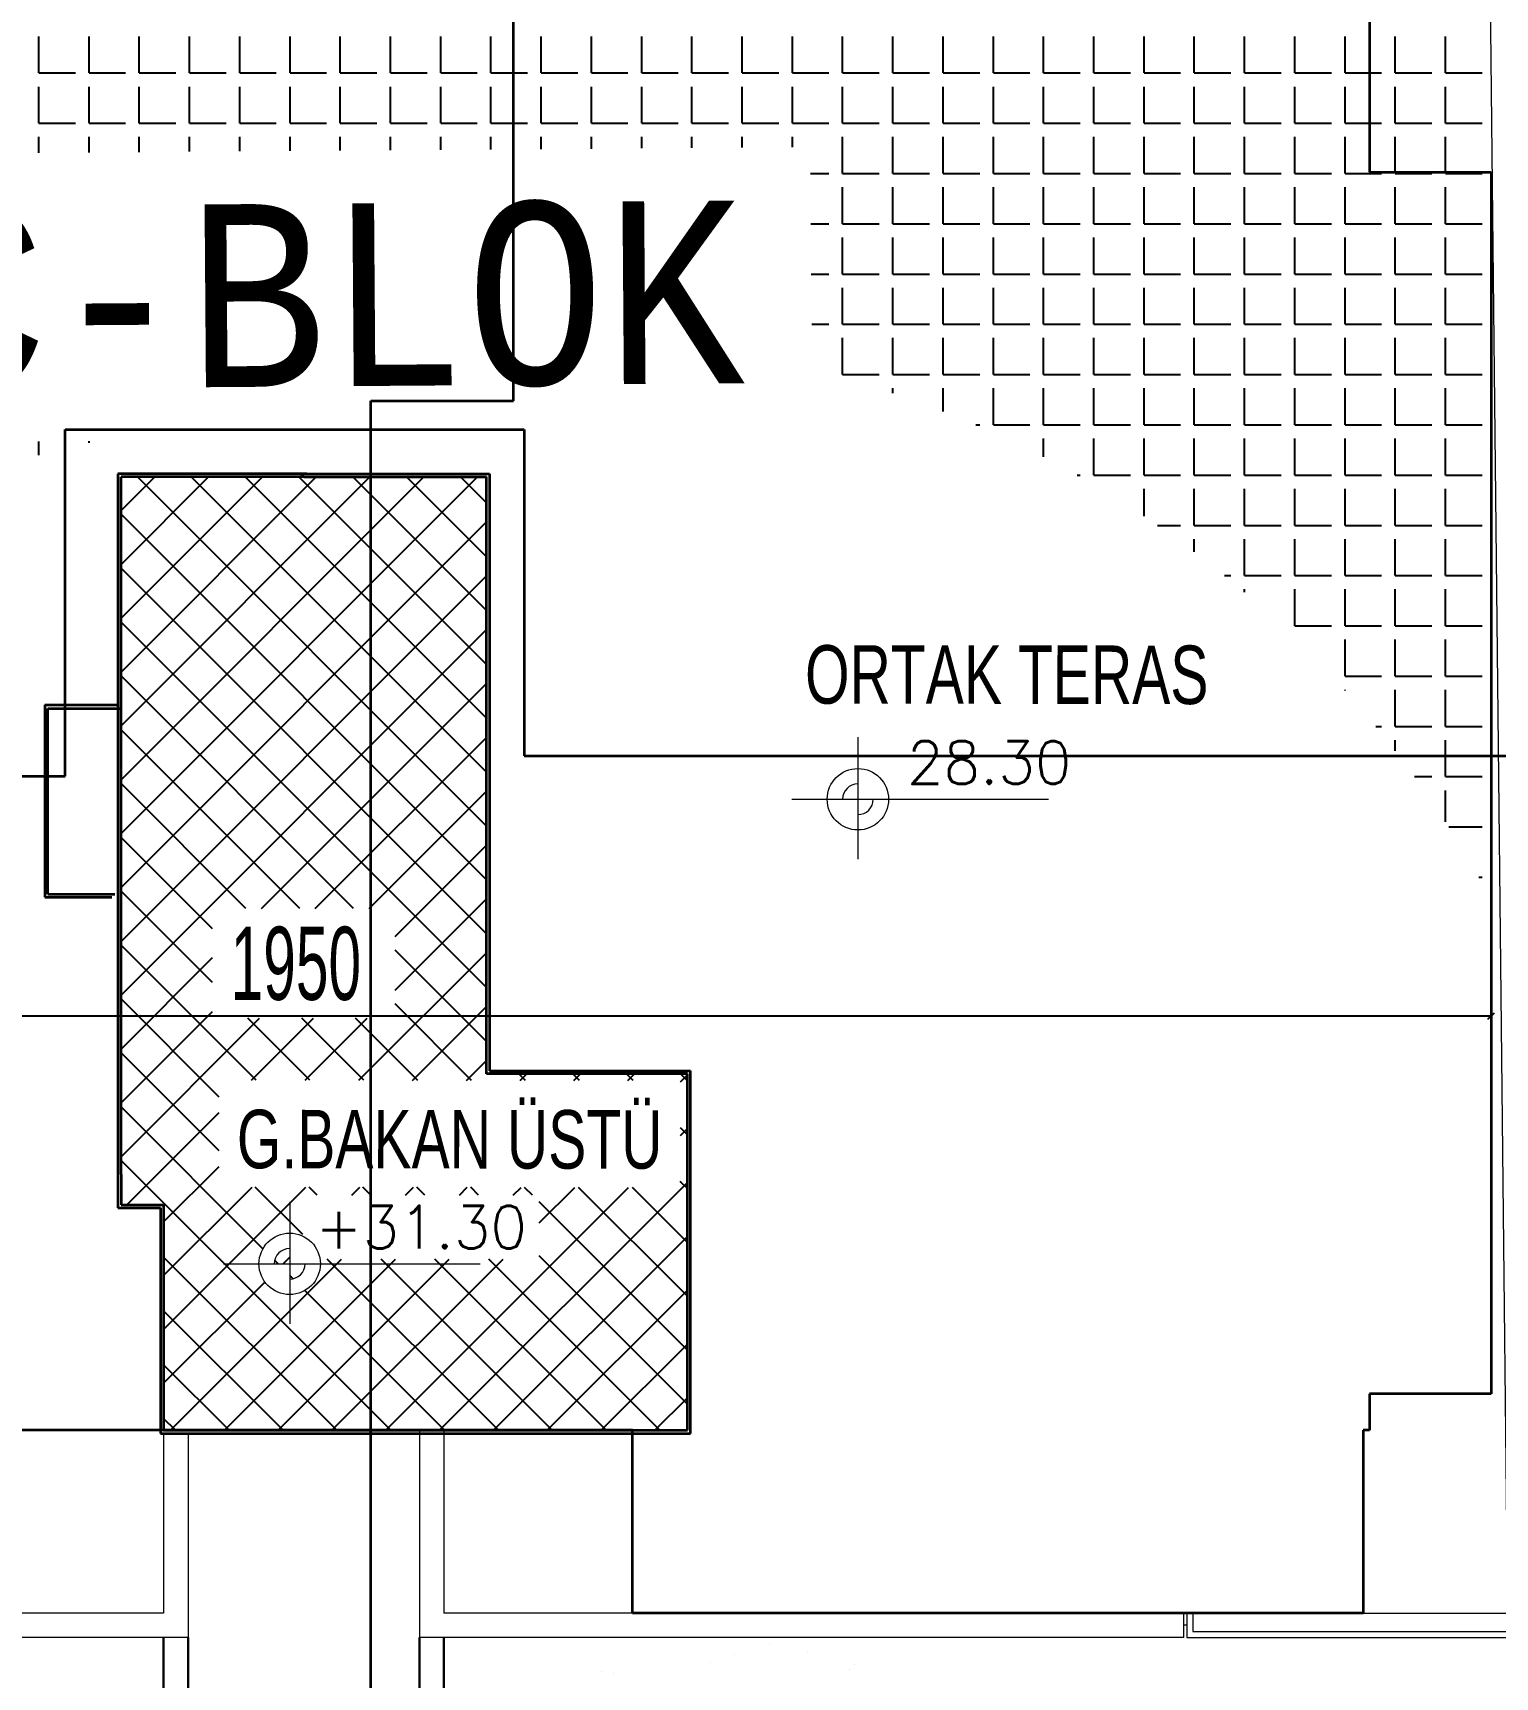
# Model space of a CAD drawing. Header units: inches. Extents: x -7543 to -822, y 102837 to 190349.
# Drawn here: x -837.1048 to -837.0448, y 102837.2242 to 102837.2916 of the extents above; entities that cross this region are included whole.
import ezdxf
from ezdxf.enums import TextEntityAlignment as Align

# ---------------------------------------------------------------- set-up
doc = ezdxf.new("R2010")
doc.units = ezdxf.units.IN
doc.header["$MEASUREMENT"] = 0
for name, pattern in [('__ZG_T_P__9', [22, 1, -10, 1, -10]), ('ACAD_ISO03W100', [30, 12, -18]), ('DASHED2', [9.525, 6.35, -3.175])]:
    doc.linetypes.add(name, pattern=pattern)
doc.layers.get('0').update_dxf_attribs({"lineweight": 25})
for name, color, linetype, lineweight in [('ARSA', 7, 'Continuous', 30), ('BİTKİ', 96, 'Continuous', 25), ('ICOL', 55, 'Continuous', 25), ('TARAMA', 8, 'Continuous', 25), ('YAZI', 7, 'Continuous', 25), ('ÇEKME MESAFESİ', 7, 'Continuous', 20)]:
    doc.layers.add(name, color=color, linetype=linetype, lineweight=lineweight)
doc.layers.add('BALKON', color=7, linetype='Continuous', lineweight=20, true_color=0xffaaa9)
doc.layers.add('DUVAR', color=7, linetype='Continuous', lineweight=35, true_color=0xfc4642)
doc.styles.add('ISIM', font='monos.ttf', dxfattribs={"width": 1.1, "height": 200})
doc.styles.add('İSİM', font='arial.ttf', dxfattribs={"width": 0.7, "height": 50})
doc.styles.add('OLCU', font='tromand.shx', dxfattribs={"width": 0.6, "height": 12})
doc.styles.add('ÖLÇÜ', font='simplex.shx')

msp = doc.modelspace()

# ---------------------------------------------------------------- linework, layer by layer
at = {"color": 0, "linetype": 'ByBlock', "lineweight": -2}
msp.add_line((-837.045092, 102837.251171), (-837.044822, 102837.251441), dxfattribs=at)
at = {"layer": 'ARSA', "color": 40}
for p, q in [((-837.099457, 102837.225804), (-837.099457, 102837.213869)), ((-837.098457, 102837.225804), (-837.098457, 102837.212869)), ((-837.088957, 102837.225804), (-837.088957, 102837.212869)), ((-837.087957, 102837.225804), (-837.087957, 102837.213869))]:
    msp.add_line(p, q, dxfattribs=at)
at = {"layer": 'BALKON'}
for p, q in [((-837.070957, 102837.262746), (-837.070957, 102837.257745)), ((-837.07367, 102837.260199), (-837.063138, 102837.260199)), ((-837.094284, 102837.243682), (-837.094284, 102837.23868)), ((-837.096996, 102837.241135), (-837.086464, 102837.241135)), ((-837.099457, 102837.234179), (-837.099457, 102837.227804)), ((-837.099457, 102837.234179), (-837.099457, 102837.226804)), ((-837.098457, 102837.234179), (-837.098457, 102837.225804)), ((-837.098457, 102837.234179), (-837.098457, 102837.227804)), ((-837.088957, 102837.234304), (-837.088957, 102837.225804)), ((-837.088957, 102837.234304), (-837.088957, 102837.227804)), ((-837.087957, 102837.234304), (-837.087957, 102837.227804)), ((-837.087957, 102837.234304), (-837.087957, 102837.226804)), ((-837.099457, 102837.226804), (-837.129832, 102837.226804)), ((-837.057582, 102837.226804), (-837.087957, 102837.226804)), ((-837.057582, 102837.225804), (-837.057582, 102837.226804)), ((-837.057457, 102837.226804), (-837.057457, 102837.225804)), ((-837.057457, 102837.226804), (-837.044207, 102837.226804)), ((-837.057207, 102837.226804), (-837.057207, 102837.226054)), ((-837.057457, 102837.226304), (-837.057582, 102837.226304)), ((-837.057207, 102837.226054), (-837.044207, 102837.226054)), ((-837.098457, 102837.225804), (-837.129832, 102837.225804)), ((-837.057582, 102837.225804), (-837.088957, 102837.225804)), ((-837.057457, 102837.225804), (-837.044207, 102837.225804))]:
    msp.add_line(p, q, dxfattribs=at)
for centre in [(-837.070957, 102837.260199), (-837.094284, 102837.241135)]:
    msp.add_circle(centre, 0.00126, dxfattribs=at)
for centre, start, end in [((-837.070957, 102837.260199), 90, 180), ((-837.070957, 102837.260199), 270, 0), ((-837.094284, 102837.241135), 90, 180), ((-837.094284, 102837.241135), 270, 0)]:
    msp.add_arc(centre, 0.00063, start, end, dxfattribs=at)
at = {"layer": 'BİTKİ'}
for p, q in [((-837.0746, 102837.225544), (-837.0746, 102837.225544)), ((-837.077011, 102837.22477), (-837.077011, 102837.22477)), ((-837.076038, 102837.22512), (-837.076038, 102837.22512)), ((-837.07303, 102837.225225), (-837.07303, 102837.225225)), ((-837.081488, 102837.224408), (-837.081488, 102837.224408)), ((-837.080993, 102837.224315), (-837.080993, 102837.224315)), ((-837.071311, 102837.224475), (-837.071311, 102837.224475)), ((-837.071083, 102837.224688), (-837.071083, 102837.224688))]:
    msp.add_line(p, q, dxfattribs=at)
at = {"layer": 'DUVAR', "linetype": 'ACAD_ISO03W100'}
for p, q in [((-837.085094, 102837.276546), (-837.085094, 102837.31956)), ((-837.090957, 102837.209781), (-837.090957, 102837.276546)), ((-837.090957, 102837.276546), (-837.085094, 102837.276546)), ((-837.103507, 102837.261148), (-837.103507, 102837.275378)), ((-837.103507, 102837.275378), (-837.084651, 102837.275378)), ((-837.084651, 102837.275378), (-837.084651, 102837.261975)), ((-837.084651, 102837.261975), (-837.027342, 102837.261975)), ((-837.153254, 102837.261148), (-837.103507, 102837.261148))]:
    msp.add_line(p, q, dxfattribs=at)
at = {"layer": 'DUVAR', "linetype": '__ZG_T_P__9'}
for p, q in [((-837.049957, 102837.294929), (-837.049957, 102837.285929)), ((-837.049957, 102837.294929), (-837.049957, 102837.285929)), ((-837.049957, 102837.285929), (-837.044957, 102837.285929)), ((-837.049957, 102837.285929), (-837.044957, 102837.285929)), ((-837.044957, 102837.285929), (-837.044957, 102837.235804)), ((-837.044957, 102837.285929), (-837.044957, 102837.235804)), ((-837.044957, 102837.235804), (-837.049957, 102837.235804)), ((-837.049957, 102837.235804), (-837.049957, 102837.234304)), ((-837.044957, 102837.235804), (-837.049957, 102837.235804)), ((-837.049957, 102837.235804), (-837.049957, 102837.234304)), ((-837.080207, 102837.234304), (-837.107207, 102837.234304)), ((-837.080207, 102837.234304), (-837.107207, 102837.234304)), ((-837.080207, 102837.226804), (-837.080207, 102837.234304)), ((-837.080207, 102837.226804), (-837.080207, 102837.234304)), ((-837.049957, 102837.234304), (-837.050207, 102837.234304)), ((-837.050207, 102837.234304), (-837.050207, 102837.226804)), ((-837.049957, 102837.234304), (-837.050207, 102837.234304)), ((-837.050207, 102837.234304), (-837.050207, 102837.226804)), ((-837.050207, 102837.226804), (-837.080207, 102837.226804)), ((-837.050207, 102837.226804), (-837.080207, 102837.226804))]:
    msp.add_line(p, q, dxfattribs=at)
at = {"layer": 'DUVAR'}
for p, q in [((-837.101332, 102837.273554), (-837.101332, 102837.264079)), ((-837.093582, 102837.273554), (-837.101332, 102837.273554)), ((-837.093707, 102837.273429), (-837.101207, 102837.273429)), ((-837.101207, 102837.263929), (-837.101207, 102837.273429)), ((-837.093832, 102837.273554), (-837.086082, 102837.273554)), ((-837.093707, 102837.273429), (-837.086207, 102837.273429)), ((-837.086207, 102837.248929), (-837.086207, 102837.273429)), ((-837.086082, 102837.273554), (-837.086082, 102837.249054)), ((-837.101332, 102837.265178), (-837.101332, 102837.243429)), ((-837.101207, 102837.244804), (-837.101207, 102837.265303)), ((-837.104332, 102837.264079), (-837.104332, 102837.256179)), ((-837.104332, 102837.264079), (-837.101332, 102837.264079)), ((-837.104207, 102837.256304), (-837.104207, 102837.263929)), ((-837.104207, 102837.263929), (-837.101207, 102837.263929)), ((-837.104332, 102837.256179), (-837.101582, 102837.256179)), ((-837.104207, 102837.256304), (-837.101457, 102837.256304)), ((-837.086082, 102837.249054), (-837.077832, 102837.249054)), ((-837.077832, 102837.234179), (-837.077832, 102837.249054)), ((-837.077957, 102837.248929), (-837.086207, 102837.248929)), ((-837.077957, 102837.234304), (-837.077957, 102837.248929)), ((-837.101332, 102837.244929), (-837.101332, 102837.243429)), ((-837.101207, 102837.244804), (-837.101207, 102837.243554)), ((-837.101332, 102837.243429), (-837.099582, 102837.243429)), ((-837.101207, 102837.243554), (-837.099457, 102837.243554)), ((-837.099582, 102837.243429), (-837.099582, 102837.234179)), ((-837.099457, 102837.243554), (-837.099457, 102837.234304)), ((-837.099582, 102837.234179), (-837.098082, 102837.234179)), ((-837.099457, 102837.234304), (-837.098207, 102837.234304)), ((-837.098207, 102837.234304), (-837.077957, 102837.234304)), ((-837.098207, 102837.234179), (-837.077832, 102837.234179))]:
    msp.add_line(p, q, dxfattribs=at)
at = {"layer": 'ICOL'}
msp.add_line((-837.142457, 102837.251306), (-837.044957, 102837.251306), dxfattribs=at)
at = {"layer": 'ICOL', "color": 53}
msp.add_line((-837.044957, 102837.246717), (-837.044957, 102837.251516), dxfattribs=at)
at = {"layer": 'TARAMA'}
for p, q in [((-837.104582, 102837.290003), (-837.104582, 102837.291503)), ((-837.10252, 102837.290003), (-837.10252, 102837.291503)), ((-837.100457, 102837.290003), (-837.100457, 102837.291503)), ((-837.098395, 102837.290003), (-837.098395, 102837.291503)), ((-837.096332, 102837.290003), (-837.096332, 102837.291503)), ((-837.09427, 102837.290003), (-837.09427, 102837.291503)), ((-837.092207, 102837.290003), (-837.092207, 102837.291503)), ((-837.090145, 102837.290003), (-837.090145, 102837.291503)), ((-837.088082, 102837.290003), (-837.088082, 102837.291503)), ((-837.08602, 102837.290003), (-837.08602, 102837.291503)), ((-837.083957, 102837.290003), (-837.083957, 102837.291503)), ((-837.081895, 102837.290003), (-837.081895, 102837.291503)), ((-837.079832, 102837.290003), (-837.079832, 102837.291503)), ((-837.07777, 102837.290003), (-837.07777, 102837.291503)), ((-837.075707, 102837.290003), (-837.075707, 102837.291503)), ((-837.073645, 102837.290003), (-837.073645, 102837.291503)), ((-837.071582, 102837.290003), (-837.071582, 102837.291503)), ((-837.06952, 102837.290003), (-837.06952, 102837.291503)), ((-837.067457, 102837.290003), (-837.067457, 102837.291503)), ((-837.065395, 102837.290003), (-837.065395, 102837.291503)), ((-837.063332, 102837.290003), (-837.063332, 102837.291503)), ((-837.06127, 102837.290003), (-837.06127, 102837.291503)), ((-837.059207, 102837.290003), (-837.059207, 102837.291503)), ((-837.057145, 102837.290003), (-837.057145, 102837.291503)), ((-837.055082, 102837.290003), (-837.055082, 102837.291503)), ((-837.05302, 102837.290003), (-837.05302, 102837.291503)), ((-837.050957, 102837.290003), (-837.050957, 102837.291503)), ((-837.048895, 102837.290003), (-837.048895, 102837.291503)), ((-837.046832, 102837.290003), (-837.046832, 102837.291503)), ((-837.104582, 102837.290003), (-837.103082, 102837.290003)), ((-837.10252, 102837.290003), (-837.10102, 102837.290003)), ((-837.100457, 102837.290003), (-837.098957, 102837.290003)), ((-837.098395, 102837.290003), (-837.096895, 102837.290003)), ((-837.096332, 102837.290003), (-837.094832, 102837.290003)), ((-837.09427, 102837.290003), (-837.09277, 102837.290003)), ((-837.092207, 102837.290003), (-837.090707, 102837.290003)), ((-837.090145, 102837.290003), (-837.088645, 102837.290003)), ((-837.088082, 102837.290003), (-837.086582, 102837.290003)), ((-837.08602, 102837.290003), (-837.08452, 102837.290003)), ((-837.083957, 102837.290003), (-837.082457, 102837.290003)), ((-837.081895, 102837.290003), (-837.080395, 102837.290003)), ((-837.079832, 102837.290003), (-837.078916, 102837.290003)), ((-837.078916, 102837.290003), (-837.078332, 102837.290003)), ((-837.07777, 102837.290003), (-837.07627, 102837.290003)), ((-837.075707, 102837.290003), (-837.074207, 102837.290003)), ((-837.073645, 102837.290003), (-837.072145, 102837.290003)), ((-837.071582, 102837.290003), (-837.070082, 102837.290003)), ((-837.06952, 102837.290003), (-837.06802, 102837.290003)), ((-837.067457, 102837.290003), (-837.065957, 102837.290003)), ((-837.065395, 102837.290003), (-837.063895, 102837.290003)), ((-837.063332, 102837.290003), (-837.061832, 102837.290003)), ((-837.06127, 102837.290003), (-837.05977, 102837.290003)), ((-837.059207, 102837.290003), (-837.057707, 102837.290003)), ((-837.057145, 102837.290003), (-837.055645, 102837.290003)), ((-837.055082, 102837.290003), (-837.053582, 102837.290003)), ((-837.05302, 102837.290003), (-837.05152, 102837.290003)), ((-837.050957, 102837.290003), (-837.049957, 102837.290003)), ((-837.049957, 102837.290003), (-837.049457, 102837.290003)), ((-837.048895, 102837.290003), (-837.047395, 102837.290003)), ((-837.046832, 102837.290003), (-837.045332, 102837.290003)), ((-837.104582, 102837.28794), (-837.104582, 102837.28944)), ((-837.10252, 102837.28794), (-837.10252, 102837.28944)), ((-837.100457, 102837.28794), (-837.100457, 102837.28944)), ((-837.098395, 102837.28794), (-837.098395, 102837.28944)), ((-837.096332, 102837.28794), (-837.096332, 102837.28944)), ((-837.09427, 102837.28794), (-837.09427, 102837.28944)), ((-837.092207, 102837.28794), (-837.092207, 102837.28944)), ((-837.090145, 102837.28794), (-837.090145, 102837.28944)), ((-837.088082, 102837.28794), (-837.088082, 102837.28944)), ((-837.08602, 102837.28794), (-837.08602, 102837.28944)), ((-837.083957, 102837.28794), (-837.083957, 102837.28944)), ((-837.081895, 102837.28794), (-837.081895, 102837.28944)), ((-837.079832, 102837.28794), (-837.079832, 102837.28944)), ((-837.07777, 102837.28794), (-837.07777, 102837.28944)), ((-837.075707, 102837.28794), (-837.075707, 102837.28944)), ((-837.073645, 102837.28794), (-837.073645, 102837.28944)), ((-837.071582, 102837.28794), (-837.071582, 102837.28944)), ((-837.06952, 102837.28794), (-837.06952, 102837.28944)), ((-837.067457, 102837.28794), (-837.067457, 102837.28944)), ((-837.065395, 102837.28794), (-837.065395, 102837.28944)), ((-837.063332, 102837.28794), (-837.063332, 102837.28944)), ((-837.06127, 102837.28794), (-837.06127, 102837.28944)), ((-837.059207, 102837.28794), (-837.059207, 102837.28944)), ((-837.057145, 102837.28794), (-837.057145, 102837.28944)), ((-837.055082, 102837.28794), (-837.055082, 102837.28944)), ((-837.05302, 102837.28794), (-837.05302, 102837.28944)), ((-837.050957, 102837.28794), (-837.050957, 102837.28944)), ((-837.048895, 102837.28794), (-837.048895, 102837.28944)), ((-837.046832, 102837.28794), (-837.046832, 102837.28944)), ((-837.104582, 102837.28794), (-837.103082, 102837.28794)), ((-837.10252, 102837.28794), (-837.10102, 102837.28794)), ((-837.100457, 102837.28794), (-837.098957, 102837.28794)), ((-837.098395, 102837.28794), (-837.096895, 102837.28794)), ((-837.096332, 102837.28794), (-837.094832, 102837.28794)), ((-837.09427, 102837.28794), (-837.09277, 102837.28794)), ((-837.092207, 102837.28794), (-837.090707, 102837.28794)), ((-837.090145, 102837.28794), (-837.088645, 102837.28794)), ((-837.088082, 102837.28794), (-837.086582, 102837.28794)), ((-837.08602, 102837.28794), (-837.08452, 102837.28794)), ((-837.083957, 102837.28794), (-837.082457, 102837.28794)), ((-837.081895, 102837.28794), (-837.080395, 102837.28794)), ((-837.079832, 102837.28794), (-837.078916, 102837.28794)), ((-837.078916, 102837.28794), (-837.078332, 102837.28794)), ((-837.07777, 102837.28794), (-837.07627, 102837.28794)), ((-837.075707, 102837.28794), (-837.074207, 102837.28794)), ((-837.073645, 102837.28794), (-837.072145, 102837.28794)), ((-837.071582, 102837.28794), (-837.070082, 102837.28794)), ((-837.06952, 102837.28794), (-837.06802, 102837.28794)), ((-837.067457, 102837.28794), (-837.065957, 102837.28794)), ((-837.065395, 102837.28794), (-837.063895, 102837.28794)), ((-837.063332, 102837.28794), (-837.061832, 102837.28794)), ((-837.06127, 102837.28794), (-837.05977, 102837.28794)), ((-837.059207, 102837.28794), (-837.057707, 102837.28794)), ((-837.057145, 102837.28794), (-837.055645, 102837.28794)), ((-837.055082, 102837.28794), (-837.053582, 102837.28794)), ((-837.05302, 102837.28794), (-837.05152, 102837.28794)), ((-837.050957, 102837.28794), (-837.049957, 102837.28794)), ((-837.049957, 102837.28794), (-837.049457, 102837.28794)), ((-837.048895, 102837.28794), (-837.047395, 102837.28794)), ((-837.046832, 102837.28794), (-837.045332, 102837.28794)), ((-837.104582, 102837.286728), (-837.104582, 102837.287378)), ((-837.10252, 102837.286743), (-837.10252, 102837.287378)), ((-837.100457, 102837.286758), (-837.100457, 102837.287378)), ((-837.098395, 102837.286774), (-837.098395, 102837.287378)), ((-837.096332, 102837.286789), (-837.096332, 102837.287378)), ((-837.09427, 102837.286804), (-837.09427, 102837.287378)), ((-837.092207, 102837.286819), (-837.092207, 102837.287378)), ((-837.090145, 102837.286835), (-837.090145, 102837.287378)), ((-837.088082, 102837.28685), (-837.088082, 102837.287378)), ((-837.08602, 102837.286865), (-837.08602, 102837.287378)), ((-837.083957, 102837.286881), (-837.083957, 102837.287378)), ((-837.081895, 102837.286896), (-837.081895, 102837.287378)), ((-837.079832, 102837.286911), (-837.079832, 102837.287378)), ((-837.07777, 102837.286927), (-837.07777, 102837.287378)), ((-837.075707, 102837.286942), (-837.075707, 102837.287378)), ((-837.073645, 102837.286957), (-837.073645, 102837.287378)), ((-837.071582, 102837.285878), (-837.071582, 102837.287378)), ((-837.06952, 102837.285878), (-837.06952, 102837.287378)), ((-837.067457, 102837.285878), (-837.067457, 102837.287378)), ((-837.065395, 102837.285878), (-837.065395, 102837.287378)), ((-837.063332, 102837.285878), (-837.063332, 102837.287378)), ((-837.06127, 102837.285878), (-837.06127, 102837.287378)), ((-837.059207, 102837.285878), (-837.059207, 102837.287378)), ((-837.057145, 102837.285878), (-837.057145, 102837.287378)), ((-837.055082, 102837.285878), (-837.055082, 102837.287378)), ((-837.05302, 102837.285878), (-837.05302, 102837.287378)), ((-837.050957, 102837.285878), (-837.050957, 102837.287378)), ((-837.048895, 102837.285929), (-837.048895, 102837.287378)), ((-837.046832, 102837.285929), (-837.046832, 102837.287378)), ((-837.0729, 102837.285878), (-837.072145, 102837.285878)), ((-837.071582, 102837.285878), (-837.070082, 102837.285878)), ((-837.06952, 102837.285878), (-837.06802, 102837.285878)), ((-837.067457, 102837.285878), (-837.065957, 102837.285878)), ((-837.065395, 102837.285878), (-837.063895, 102837.285878)), ((-837.063332, 102837.285878), (-837.061832, 102837.285878)), ((-837.06127, 102837.285878), (-837.05977, 102837.285878)), ((-837.059207, 102837.285878), (-837.057707, 102837.285878)), ((-837.057145, 102837.285878), (-837.055645, 102837.285878)), ((-837.055082, 102837.285878), (-837.053582, 102837.285878)), ((-837.05302, 102837.285878), (-837.05152, 102837.285878)), ((-837.050957, 102837.285878), (-837.049457, 102837.285878)), ((-837.048895, 102837.285878), (-837.048895, 102837.285929)), ((-837.048895, 102837.285878), (-837.047395, 102837.285878)), ((-837.046832, 102837.285878), (-837.046832, 102837.285929)), ((-837.046832, 102837.285878), (-837.045332, 102837.285878)), ((-837.071582, 102837.283815), (-837.071582, 102837.285315)), ((-837.06952, 102837.283815), (-837.06952, 102837.285315)), ((-837.067457, 102837.283815), (-837.067457, 102837.285315)), ((-837.065395, 102837.283815), (-837.065395, 102837.285315)), ((-837.063332, 102837.283815), (-837.063332, 102837.285315)), ((-837.06127, 102837.283815), (-837.06127, 102837.285315)), ((-837.059207, 102837.283815), (-837.059207, 102837.285315)), ((-837.057145, 102837.283815), (-837.057145, 102837.285315)), ((-837.055082, 102837.283815), (-837.055082, 102837.285315)), ((-837.05302, 102837.283815), (-837.05302, 102837.285315)), ((-837.050957, 102837.283815), (-837.050957, 102837.285315)), ((-837.048895, 102837.283815), (-837.048895, 102837.285315)), ((-837.046832, 102837.283815), (-837.046832, 102837.285315)), ((-837.072885, 102837.283815), (-837.072145, 102837.283815)), ((-837.071582, 102837.283815), (-837.070082, 102837.283815)), ((-837.06952, 102837.283815), (-837.06802, 102837.283815)), ((-837.067457, 102837.283815), (-837.065957, 102837.283815)), ((-837.065395, 102837.283815), (-837.063895, 102837.283815)), ((-837.063332, 102837.283815), (-837.061832, 102837.283815)), ((-837.06127, 102837.283815), (-837.05977, 102837.283815)), ((-837.059207, 102837.283815), (-837.057707, 102837.283815)), ((-837.057145, 102837.283815), (-837.055645, 102837.283815)), ((-837.055082, 102837.283815), (-837.053582, 102837.283815)), ((-837.05302, 102837.283815), (-837.05152, 102837.283815)), ((-837.050957, 102837.283815), (-837.049457, 102837.283815)), ((-837.048895, 102837.283815), (-837.047395, 102837.283815)), ((-837.046832, 102837.283815), (-837.045332, 102837.283815)), ((-837.071582, 102837.281753), (-837.071582, 102837.283253)), ((-837.06952, 102837.281753), (-837.06952, 102837.283253)), ((-837.067457, 102837.281753), (-837.067457, 102837.283253)), ((-837.065395, 102837.281753), (-837.065395, 102837.283253)), ((-837.063332, 102837.281753), (-837.063332, 102837.283253)), ((-837.06127, 102837.281753), (-837.06127, 102837.283253)), ((-837.059207, 102837.281753), (-837.059207, 102837.283253)), ((-837.057145, 102837.281753), (-837.057145, 102837.283253)), ((-837.055082, 102837.281753), (-837.055082, 102837.283253)), ((-837.05302, 102837.281753), (-837.05302, 102837.283253)), ((-837.050957, 102837.281753), (-837.050957, 102837.283253)), ((-837.048895, 102837.281753), (-837.048895, 102837.283253)), ((-837.046832, 102837.281753), (-837.046832, 102837.283253)), ((-837.07287, 102837.281753), (-837.072145, 102837.281753)), ((-837.071582, 102837.281753), (-837.070082, 102837.281753)), ((-837.06952, 102837.281753), (-837.06802, 102837.281753)), ((-837.067457, 102837.281753), (-837.065957, 102837.281753)), ((-837.065395, 102837.281753), (-837.063895, 102837.281753)), ((-837.063332, 102837.281753), (-837.061832, 102837.281753)), ((-837.06127, 102837.281753), (-837.05977, 102837.281753)), ((-837.059207, 102837.281753), (-837.057707, 102837.281753)), ((-837.057145, 102837.281753), (-837.055645, 102837.281753)), ((-837.055082, 102837.281753), (-837.053582, 102837.281753)), ((-837.05302, 102837.281753), (-837.05152, 102837.281753)), ((-837.050957, 102837.281753), (-837.049457, 102837.281753)), ((-837.048895, 102837.281753), (-837.047395, 102837.281753)), ((-837.046832, 102837.281753), (-837.045332, 102837.281753)), ((-837.071582, 102837.27969), (-837.071582, 102837.28119)), ((-837.06952, 102837.27969), (-837.06952, 102837.28119)), ((-837.067457, 102837.27969), (-837.067457, 102837.28119)), ((-837.065395, 102837.27969), (-837.065395, 102837.28119)), ((-837.063332, 102837.27969), (-837.063332, 102837.28119)), ((-837.06127, 102837.27969), (-837.06127, 102837.28119)), ((-837.059207, 102837.27969), (-837.059207, 102837.28119)), ((-837.057145, 102837.27969), (-837.057145, 102837.28119)), ((-837.055082, 102837.27969), (-837.055082, 102837.28119)), ((-837.05302, 102837.27969), (-837.05302, 102837.28119)), ((-837.050957, 102837.27969), (-837.050957, 102837.28119)), ((-837.048895, 102837.27969), (-837.048895, 102837.28119)), ((-837.046832, 102837.27969), (-837.046832, 102837.28119)), ((-837.072854, 102837.27969), (-837.072145, 102837.27969)), ((-837.071582, 102837.27969), (-837.070082, 102837.27969)), ((-837.06952, 102837.27969), (-837.06802, 102837.27969)), ((-837.067457, 102837.27969), (-837.065957, 102837.27969)), ((-837.065395, 102837.27969), (-837.063895, 102837.27969)), ((-837.063332, 102837.27969), (-837.061832, 102837.27969)), ((-837.06127, 102837.27969), (-837.05977, 102837.27969)), ((-837.059207, 102837.27969), (-837.057707, 102837.27969)), ((-837.057145, 102837.27969), (-837.055645, 102837.27969)), ((-837.055082, 102837.27969), (-837.053582, 102837.27969)), ((-837.05302, 102837.27969), (-837.05152, 102837.27969)), ((-837.050957, 102837.27969), (-837.049457, 102837.27969)), ((-837.048895, 102837.27969), (-837.047395, 102837.27969)), ((-837.046832, 102837.27969), (-837.045332, 102837.27969)), ((-837.071582, 102837.277628), (-837.071582, 102837.279128)), ((-837.06952, 102837.277628), (-837.06952, 102837.279128)), ((-837.067457, 102837.277628), (-837.067457, 102837.279128)), ((-837.065395, 102837.277628), (-837.065395, 102837.279128)), ((-837.063332, 102837.277628), (-837.063332, 102837.279128)), ((-837.06127, 102837.277628), (-837.06127, 102837.279128)), ((-837.059207, 102837.277628), (-837.059207, 102837.279128)), ((-837.057145, 102837.277628), (-837.057145, 102837.279128)), ((-837.055082, 102837.277628), (-837.055082, 102837.279128)), ((-837.05302, 102837.277628), (-837.05302, 102837.279128)), ((-837.050957, 102837.277628), (-837.050957, 102837.279128)), ((-837.048895, 102837.277628), (-837.048895, 102837.279128)), ((-837.046832, 102837.277628), (-837.046832, 102837.279128)), ((-837.071582, 102837.277628), (-837.070082, 102837.277628)), ((-837.06952, 102837.277628), (-837.06802, 102837.277628)), ((-837.067457, 102837.277628), (-837.065957, 102837.277628)), ((-837.065395, 102837.277628), (-837.063895, 102837.277628)), ((-837.063332, 102837.277628), (-837.061832, 102837.277628)), ((-837.06127, 102837.277628), (-837.05977, 102837.277628)), ((-837.059207, 102837.277628), (-837.057707, 102837.277628)), ((-837.057145, 102837.277628), (-837.055645, 102837.277628)), ((-837.055082, 102837.277628), (-837.053582, 102837.277628)), ((-837.05302, 102837.277628), (-837.05152, 102837.277628)), ((-837.050957, 102837.277628), (-837.049457, 102837.277628)), ((-837.048895, 102837.277628), (-837.047395, 102837.277628)), ((-837.046832, 102837.277628), (-837.045332, 102837.277628)), ((-837.06952, 102837.276867), (-837.06952, 102837.277065)), ((-837.067457, 102837.276118), (-837.067457, 102837.277065)), ((-837.065395, 102837.275565), (-837.065395, 102837.277065)), ((-837.063332, 102837.275565), (-837.063332, 102837.277065)), ((-837.06127, 102837.275565), (-837.06127, 102837.277065)), ((-837.059207, 102837.275565), (-837.059207, 102837.277065)), ((-837.057145, 102837.275565), (-837.057145, 102837.277065)), ((-837.055082, 102837.275565), (-837.055082, 102837.277065)), ((-837.05302, 102837.275565), (-837.05302, 102837.277065)), ((-837.050957, 102837.275565), (-837.050957, 102837.277065)), ((-837.048895, 102837.275565), (-837.048895, 102837.277065)), ((-837.046832, 102837.275565), (-837.046832, 102837.277065)), ((-837.066113, 102837.275565), (-837.065957, 102837.275565)), ((-837.065395, 102837.275565), (-837.063895, 102837.275565)), ((-837.063332, 102837.275565), (-837.061832, 102837.275565)), ((-837.06127, 102837.275565), (-837.05977, 102837.275565)), ((-837.059207, 102837.275565), (-837.057707, 102837.275565)), ((-837.057145, 102837.275565), (-837.055645, 102837.275565)), ((-837.055082, 102837.275565), (-837.053582, 102837.275565)), ((-837.05302, 102837.275565), (-837.05152, 102837.275565)), ((-837.050957, 102837.275565), (-837.049457, 102837.275565)), ((-837.048895, 102837.275565), (-837.047395, 102837.275565)), ((-837.046832, 102837.275565), (-837.045332, 102837.275565)), ((-837.104582, 102837.274323), (-837.104582, 102837.274877)), ((-837.10252, 102837.274821), (-837.10252, 102837.274892)), ((-837.063332, 102837.274249), (-837.063332, 102837.275003)), ((-837.06127, 102837.273503), (-837.06127, 102837.275003)), ((-837.059207, 102837.273503), (-837.059207, 102837.275003)), ((-837.057145, 102837.273503), (-837.057145, 102837.275003)), ((-837.055082, 102837.273503), (-837.055082, 102837.275003)), ((-837.05302, 102837.273503), (-837.05302, 102837.275003)), ((-837.050957, 102837.273503), (-837.050957, 102837.275003)), ((-837.048895, 102837.273503), (-837.048895, 102837.275003)), ((-837.046832, 102837.273503), (-837.046832, 102837.275003)), ((-837.101207, 102837.272047), (-837.099826, 102837.273429)), ((-837.101207, 102837.269837), (-837.097616, 102837.273429)), ((-837.101207, 102837.267628), (-837.095406, 102837.273429)), ((-837.101207, 102837.265418), (-837.093196, 102837.273429)), ((-837.101207, 102837.263208), (-837.090987, 102837.273429)), ((-837.101207, 102837.260998), (-837.088777, 102837.273429)), ((-837.101207, 102837.258789), (-837.086567, 102837.273429)), ((-837.086207, 102837.259101), (-837.100535, 102837.273429)), ((-837.086207, 102837.261311), (-837.098325, 102837.273429)), ((-837.086207, 102837.263521), (-837.096115, 102837.273429)), ((-837.086207, 102837.26573), (-837.093905, 102837.273429)), ((-837.086207, 102837.26794), (-837.091696, 102837.273429)), ((-837.086207, 102837.27015), (-837.089486, 102837.273429)), ((-837.086207, 102837.27236), (-837.087276, 102837.273429)), ((-837.061953, 102837.273503), (-837.061832, 102837.273503)), ((-837.06127, 102837.273503), (-837.05977, 102837.273503)), ((-837.059207, 102837.273503), (-837.057707, 102837.273503)), ((-837.057145, 102837.273503), (-837.055645, 102837.273503)), ((-837.055082, 102837.273503), (-837.053582, 102837.273503)), ((-837.05302, 102837.273503), (-837.05152, 102837.273503)), ((-837.050957, 102837.273503), (-837.049457, 102837.273503)), ((-837.048895, 102837.273503), (-837.047395, 102837.273503)), ((-837.046832, 102837.273503), (-837.045332, 102837.273503)), ((-837.059207, 102837.271816), (-837.059207, 102837.27294)), ((-837.057145, 102837.27144), (-837.057145, 102837.27294)), ((-837.055082, 102837.27144), (-837.055082, 102837.27294)), ((-837.05302, 102837.27144), (-837.05302, 102837.27294)), ((-837.050957, 102837.27144), (-837.050957, 102837.27294)), ((-837.048895, 102837.27144), (-837.048895, 102837.27294)), ((-837.046832, 102837.27144), (-837.046832, 102837.27294)), ((-837.086207, 102837.256892), (-837.101207, 102837.271892)), ((-837.101207, 102837.256579), (-837.086207, 102837.271579)), ((-837.058653, 102837.27144), (-837.057707, 102837.27144)), ((-837.057145, 102837.27144), (-837.055645, 102837.27144)), ((-837.055082, 102837.27144), (-837.053582, 102837.27144)), ((-837.05302, 102837.27144), (-837.05152, 102837.27144)), ((-837.050957, 102837.27144), (-837.049457, 102837.27144)), ((-837.048895, 102837.27144), (-837.047395, 102837.27144)), ((-837.046832, 102837.27144), (-837.045332, 102837.27144)), ((-837.057145, 102837.270353), (-837.057145, 102837.270878)), ((-837.055082, 102837.269378), (-837.055082, 102837.270878)), ((-837.05302, 102837.269378), (-837.05302, 102837.270878)), ((-837.050957, 102837.269378), (-837.050957, 102837.270878)), ((-837.048895, 102837.269378), (-837.048895, 102837.270878)), ((-837.046832, 102837.269378), (-837.046832, 102837.270878)), ((-837.086207, 102837.254682), (-837.101207, 102837.269682)), ((-837.101207, 102837.254369), (-837.086207, 102837.269369)), ((-837.0559, 102837.269378), (-837.055645, 102837.269378)), ((-837.055082, 102837.269378), (-837.053582, 102837.269378)), ((-837.05302, 102837.269378), (-837.05152, 102837.269378)), ((-837.050957, 102837.269378), (-837.049457, 102837.269378)), ((-837.048895, 102837.269378), (-837.047395, 102837.269378)), ((-837.046832, 102837.269378), (-837.045332, 102837.269378)), ((-837.055082, 102837.268697), (-837.055082, 102837.268815)), ((-837.05302, 102837.267315), (-837.05302, 102837.268815)), ((-837.050957, 102837.267315), (-837.050957, 102837.268815)), ((-837.048895, 102837.267315), (-837.048895, 102837.268815)), ((-837.046832, 102837.267315), (-837.046832, 102837.268815)), ((-837.086207, 102837.252472), (-837.101207, 102837.267472)), ((-837.05302, 102837.267315), (-837.05152, 102837.267315)), ((-837.050957, 102837.267315), (-837.049457, 102837.267315)), ((-837.048895, 102837.267315), (-837.047395, 102837.267315)), ((-837.046832, 102837.267315), (-837.045332, 102837.267315)), ((-837.101207, 102837.25216), (-837.086207, 102837.26716)), ((-837.050957, 102837.265253), (-837.050957, 102837.266753)), ((-837.048895, 102837.265253), (-837.048895, 102837.266753)), ((-837.046832, 102837.265253), (-837.046832, 102837.266753)), ((-837.091661, 102837.255716), (-837.101207, 102837.265262)), ((-837.050957, 102837.265253), (-837.049457, 102837.265253)), ((-837.048895, 102837.265253), (-837.047395, 102837.265253)), ((-837.046832, 102837.265253), (-837.045332, 102837.265253)), ((-837.095441, 102837.255716), (-837.086207, 102837.26495)), ((-837.050957, 102837.264668), (-837.050957, 102837.26469)), ((-837.048895, 102837.26319), (-837.048895, 102837.26469)), ((-837.046832, 102837.26319), (-837.046832, 102837.26469)), ((-837.049691, 102837.26319), (-837.049457, 102837.26319)), ((-837.048895, 102837.26319), (-837.047395, 102837.26319)), ((-837.046832, 102837.26319), (-837.045332, 102837.26319)), ((-837.09387, 102837.255716), (-837.101207, 102837.263053)), ((-837.093232, 102837.255716), (-837.086207, 102837.26274)), ((-837.048895, 102837.262188), (-837.048895, 102837.262628)), ((-837.046832, 102837.261128), (-837.046832, 102837.262628)), ((-837.048104, 102837.261128), (-837.047395, 102837.261128)), ((-837.046832, 102837.261128), (-837.045332, 102837.261128)), ((-837.09608, 102837.255716), (-837.101207, 102837.260843)), ((-837.091022, 102837.255716), (-837.086207, 102837.260531)), ((-837.046832, 102837.25927), (-837.046832, 102837.260565)), ((-837.097457, 102837.254883), (-837.101207, 102837.258633)), ((-837.046701, 102837.259065), (-837.045332, 102837.259065)), ((-837.089957, 102837.254571), (-837.086207, 102837.258321)), ((-837.097457, 102837.252674), (-837.101207, 102837.256424)), ((-837.045462, 102837.257003), (-837.045332, 102837.257003)), ((-837.089957, 102837.252361), (-837.086207, 102837.256111)), ((-837.095664, 102837.248671), (-837.101207, 102837.254214)), ((-837.091442, 102837.248667), (-837.086207, 102837.253901)), ((-837.086207, 102837.250262), (-837.089957, 102837.254012)), ((-837.101207, 102837.24995), (-837.097457, 102837.2537)), ((-837.09718, 102837.247977), (-837.101207, 102837.252004)), ((-837.086816, 102837.248662), (-837.089957, 102837.251803)), ((-837.089235, 102837.248664), (-837.086207, 102837.251692)), ((-837.101207, 102837.24774), (-837.097457, 102837.25149)), ((-837.101207, 102837.245531), (-837.095522, 102837.251216)), ((-837.093452, 102837.248669), (-837.095999, 102837.251216)), ((-837.095857, 102837.248671), (-837.093312, 102837.251216)), ((-837.09124, 102837.248666), (-837.09379, 102837.251216)), ((-837.093649, 102837.248669), (-837.091102, 102837.251216)), ((-837.089028, 102837.248664), (-837.09158, 102837.251216)), ((-837.097183, 102837.24577), (-837.101207, 102837.249794)), ((-837.087027, 102837.248662), (-837.086207, 102837.249482)), ((-837.084604, 102837.248659), (-837.084873, 102837.248929)), ((-837.08482, 102837.24866), (-837.084551, 102837.248929)), ((-837.082392, 102837.248657), (-837.082664, 102837.248929)), ((-837.082612, 102837.248657), (-837.082341, 102837.248929)), ((-837.08018, 102837.248655), (-837.080454, 102837.248929)), ((-837.080405, 102837.248655), (-837.080131, 102837.248929)), ((-837.077957, 102837.248642), (-837.078244, 102837.248929)), ((-837.078243, 102837.248608), (-837.077957, 102837.248893)), ((-837.095379, 102837.241757), (-837.101207, 102837.247585)), ((-837.100974, 102837.243554), (-837.097181, 102837.247347)), ((-837.077957, 102837.246432), (-837.078245, 102837.246719)), ((-837.078245, 102837.246396), (-837.077957, 102837.246683)), ((-837.090136, 102837.234304), (-837.101207, 102837.245375)), ((-837.099457, 102837.242861), (-837.097183, 102837.245135)), ((-837.099457, 102837.240651), (-837.095823, 102837.244285)), ((-837.099457, 102837.238442), (-837.093616, 102837.244283)), ((-837.093747, 102837.242334), (-837.095698, 102837.244285)), ((-837.093157, 102837.243954), (-837.093486, 102837.244283)), ((-837.091735, 102837.243954), (-837.091408, 102837.244281)), ((-837.090948, 102837.243954), (-837.091274, 102837.244281)), ((-837.090337, 102837.234304), (-837.080372, 102837.244269)), ((-837.089525, 102837.243954), (-837.089201, 102837.244278)), ((-837.088738, 102837.243954), (-837.089062, 102837.244278)), ((-837.088127, 102837.234304), (-837.077957, 102837.244474)), ((-837.087315, 102837.243954), (-837.086994, 102837.244276)), ((-837.086528, 102837.243954), (-837.08685, 102837.244276)), ((-837.085106, 102837.243954), (-837.084786, 102837.244274)), ((-837.084319, 102837.243954), (-837.084638, 102837.244274)), ((-837.084038, 102837.242812), (-837.082579, 102837.244271)), ((-837.077957, 102837.239803), (-837.082426, 102837.244271)), ((-837.077957, 102837.242012), (-837.080214, 102837.244269)), ((-837.077957, 102837.244222), (-837.078247, 102837.244512)), ((-837.077957, 102837.237593), (-837.084038, 102837.243674)), ((-837.085918, 102837.234304), (-837.077957, 102837.242264)), ((-837.092345, 102837.234304), (-837.099457, 102837.241415)), ((-837.099176, 102837.234304), (-837.09215, 102837.241329)), ((-837.096966, 102837.234304), (-837.08994, 102837.241329)), ((-837.094757, 102837.241135), (-837.094898, 102837.241275)), ((-837.094756, 102837.234304), (-837.087731, 102837.241329)), ((-837.094554, 102837.241135), (-837.094284, 102837.241405)), ((-837.085716, 102837.234304), (-837.092742, 102837.241329)), ((-837.092547, 102837.234304), (-837.085521, 102837.241329)), ((-837.083507, 102837.234304), (-837.090532, 102837.241329)), ((-837.081297, 102837.234304), (-837.088323, 102837.241329)), ((-837.079087, 102837.234304), (-837.086113, 102837.241329)), ((-837.077957, 102837.235383), (-837.084038, 102837.241464)), ((-837.099457, 102837.236232), (-837.0953, 102837.240389)), ((-837.094143, 102837.240521), (-837.094284, 102837.240661)), ((-837.087926, 102837.234304), (-837.093662, 102837.240039)), ((-837.083708, 102837.234304), (-837.077957, 102837.240054)), ((-837.094555, 102837.234304), (-837.099457, 102837.239206)), ((-837.081498, 102837.234304), (-837.077957, 102837.237845)), ((-837.096765, 102837.234304), (-837.099457, 102837.236996)), ((-837.079288, 102837.234304), (-837.077957, 102837.235635)), ((-837.098975, 102837.234304), (-837.099457, 102837.234786))]:
    msp.add_line(p, q, dxfattribs=at)
at = {"layer": 'ÇEKME MESAFESİ', "linetype": 'DASHED2', "ltscale": 10}
msp.add_line((-837.043874, 102837.189614), (-837.045011, 102837.294919), dxfattribs=at)

# ---------------------------------------------------------------- texts
at = {"layer": 'BALKON', "style": 'ÖLÇÜ'}
for tag, p in [('28.30', (-837.065566, 102837.260832)), ('+31.30', (-837.088892, 102837.241767))]:
    msp.add_attdef(tag, text='%%p0.00', height=0.00175, dxfattribs=at).set_placement(p, align=Align.CENTER)
at = {"layer": 'ICOL', "style": 'OLCU', "width": 0.6}
msp.add_text('1950', height=0.003, dxfattribs=at).set_placement((-837.096707, 102837.251966))
at = {"layer": 'YAZI'}
for s, height, rotation, style, width, p in [('C-BLOK', 0.0075, 0.42507, 'ISIM', 0.9, (-837.109913, 102837.277018)), ('ORTAK TERAS', 0.0024, 359.93993, 'İSİM', 0.7, (-837.073126, 102837.264123)), ('G.BAKAN ÜSTÜ', 0.0024, 359.93993, 'İSİM', 0.7, (-837.096452, 102837.245058))]:
    msp.add_text(s, height=height, rotation=rotation, dxfattribs=dict(at, style=style, width=width)).set_placement(p)

doc.saveas('drawing.dxf')
